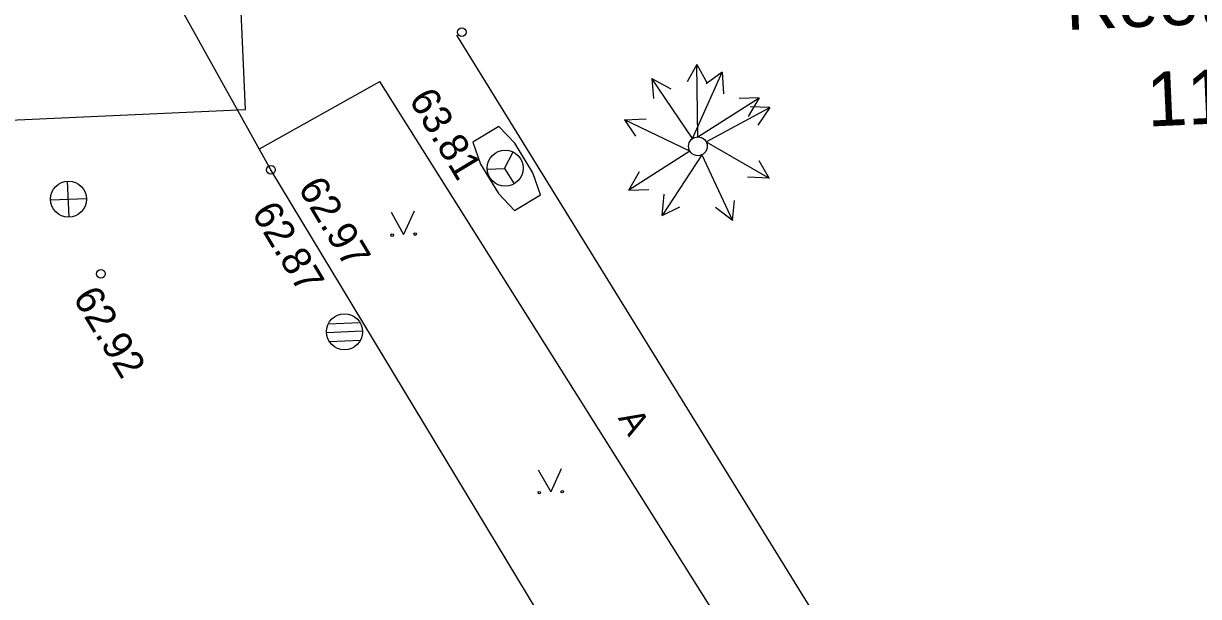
# Model space of a CAD drawing. Extents: x 641437 to 641812, y 6456733 to 6457073.
# Drawn here: x 641756.06 to 641788.54, y 6456941.33 to 6456957.16 of the extents above; entities that cross this region are included whole.
import ezdxf

# ---------------------------------------------------------------- set-up
doc = ezdxf.new("R2010")
doc.units = 0
for name, color, linetype in [('Level 11', 7, 'Continuous'), ('Level 12', 7, 'Continuous'), ('Level 13', 7, 'Continuous'), ('Level 15', 7, 'Continuous'), ('Level 18', 7, 'Continuous'), ('Level 20', 7, 'Continuous'), ('Level 22', 7, 'Continuous'), ('Level 30', 7, 'Continuous'), ('Level 4', 7, 'Continuous'), ('Level 5', 7, 'Continuous'), ('Level 52', 7, 'Continuous'), ('Level 6', 7, 'Continuous')]:
    doc.layers.add(name, color=color, linetype=linetype)

# ---------------------------------------------------------------- blocks, each defined once
blk = doc.blocks.new('POL1')
at = {"layer": 'Level 6'}
blk.add_lwpolyline([(-499.6, 502), (-499.6, -496.4), (499.6, -496.4), (499.6, 502)], close=True, dxfattribs=at)
blk.add_circle((0, 0), 50, dxfattribs=at)
blk = doc.blocks.new('OR')
at = {"layer": 'Level 20'}
for p, q in [((-500, 0), (500, 0)), ((-438, 241), (438, 241)), ((-432, -252), (432, -252))]:
    blk.add_line(p, q, dxfattribs=at)
blk.add_circle((0, 0), 500, dxfattribs=at)
blk = doc.blocks.new('KMURU2')
at = {"layer": 'Level 6'}
for p in [(-318, 628), (318, 628), (0, 0), (0, 0)]:
    blk.add_line(p, (0, 0), dxfattribs=at)
for centre in [(-318, -8), (318, -8)]:
    blk.add_circle(centre, 34.5, dxfattribs=at)
blk = doc.blocks.new('OK3')
at = {"layer": 'Level 13'}
for p, q in [((0, -500), (0, 500)), ((-500, 0), (500, 0)), ((-500, 0), (-500, 0)), ((-500, 0), (-500, 0))]:
    blk.add_line(p, q, dxfattribs=at)
blk.add_circle((0, 0), 500, dxfattribs=at)
blk = doc.blocks.new('OS')
at = {"layer": 'Level 18'}
for p, q in [((-17, -9), (241, 438)), ((-500, -9), (-17, -9)), ((-17, -9), (233, -442))]:
    blk.add_line(p, q, dxfattribs=at)
blk.add_circle((0, 0), 500, dxfattribs=at)
blk = doc.blocks.new('NOOL3')
at = {"layer": 'Level 11'}
for p, q in [((0, 0), (1924.78, -0.19)), ((1924.78, -0.19), (1467.36, 264.49)), ((1924.78, -0.19), (1419.83, -264.81))]:
    blk.add_line(p, q, dxfattribs=at)
blk = doc.blocks.new('PP3')
at = {"layer": 'Level 11'}
blk.add_circle((0, 0), 250, dxfattribs=at)
blk = doc.blocks.new('OR0')
at = {"layer": 'Level 22'}
for p, q in [((-500, 0), (500, 0)), ((-438, 241), (438, 241)), ((-432, -252), (432, -252))]:
    blk.add_line(p, q, dxfattribs=at)
blk.add_circle((0, 0), 500, dxfattribs=at)
blk = doc.blocks.new('KMURU4')
at = {"layer": 'Level 6'}
for p in [(-318, 628), (318, 628), (0, 0), (0, 0)]:
    blk.add_line(p, (0, 0), dxfattribs=at)
for centre in [(-318, -8), (318, -8)]:
    blk.add_circle(centre, 34.5, dxfattribs=at)
blk = doc.blocks.new('PP4')
at = {"layer": 'Level 12'}
blk.add_circle((0, 0), 250, dxfattribs=at)
blk = doc.blocks.new('OK4')
at = {"layer": 'Level 15'}
for p, q in [((0, -500), (0, 500)), ((-500, 0), (500, 0)), ((-500, 0), (-500, 0)), ((-500, 0), (-500, 0))]:
    blk.add_line(p, q, dxfattribs=at)
blk.add_circle((0, 0), 500, dxfattribs=at)
blk = doc.blocks.new('OS0')
at = {"layer": 'Level 20'}
for p, q in [((-17, -9), (241, 438)), ((-500, -9), (-17, -9)), ((-17, -9), (233, -442))]:
    blk.add_line(p, q, dxfattribs=at)
blk.add_circle((0, 0), 500, dxfattribs=at)

msp = doc.modelspace()

# ---------------------------------------------------------------- linework, layer by layer
at = {"layer": 'Level 12'}
for p, q in [((641774.558, 6456953.984), (641775.377, 6456955.818)), ((641775.377, 6456955.818), (641774.93, 6456955.498)), ((641775.377, 6456955.818), (641775.414, 6456955.222)), ((641774.7, 6456954.029), (641776.394, 6456955.109)), ((641776.394, 6456955.109), (641775.845, 6456955.088)), ((641776.394, 6456955.109), (641776.097, 6456954.59)), ((641772.676, 6456954.503), (641773.273, 6456954.523)), ((641774.484, 6456953.63), (641772.676, 6456954.503)), ((641772.676, 6456954.503), (641772.982, 6456954.047)), ((641774.933, 6456953.893), (641776.673, 6456952.89)), ((641774.814, 6456953.534), (641773.716, 6456951.852)), ((641776.673, 6456952.89), (641776.4, 6456953.367)), ((641776.673, 6456952.89), (641776.075, 6456952.914)), ((641773.716, 6456951.852), (641773.773, 6456952.447)), ((641773.716, 6456951.852), (641774.208, 6456952.098))]:
    msp.add_line(p, q, dxfattribs=at)
at = {"layer": 'Level 18'}
for p, q in [((641769.2, 6456954.317), (641768.483, 6456953.881)), ((641769.639, 6456953.852), (641769.2, 6456954.317)), ((641768.483, 6456953.881), (641768.695, 6456953.278)), ((641770.136, 6456953.034), (641769.639, 6456953.852)), ((641768.695, 6456953.278), (641769.193, 6456952.46)), ((641770.348, 6456952.43), (641770.136, 6456953.034)), ((641769.193, 6456952.46), (641769.631, 6456951.994)), ((641769.631, 6456951.994), (641770.348, 6456952.43))]:
    msp.add_line(p, q, dxfattribs=at)
at = {"layer": 'Level 20'}
for p, q in [((641769.2, 6456954.317), (641768.483, 6456953.881)), ((641769.639, 6456953.852), (641769.2, 6456954.317)), ((641768.483, 6456953.881), (641768.695, 6456953.278)), ((641770.136, 6456953.034), (641769.639, 6456953.852)), ((641768.695, 6456953.278), (641769.193, 6456952.46)), ((641770.348, 6456952.43), (641770.136, 6456953.034)), ((641769.193, 6456952.46), (641769.631, 6456951.994)), ((641769.631, 6456951.994), (641770.348, 6456952.43))]:
    msp.add_line(p, q, dxfattribs=at)
at = {"layer": 'Level 30'}
for centre in [(641768.179, 6456956.922), (641762.902, 6456953.119), (641758.201, 6456950.243)]:
    msp.add_circle(centre, 0.12, dxfattribs=at)
at = {"layer": 'Level 4'}
for centre in [(641768.179, 6456956.922), (641762.902, 6456953.119), (641758.201, 6456950.243)]:
    msp.add_circle(centre, 0.12, dxfattribs=at)
at = {"layer": 'Level 5'}
for p, q in [((641781.425, 6456935.196), (641768.036, 6456956.839)), ((641781.425, 6456935.196), (641768.036, 6456956.839)), ((641762.581, 6456953.696), (641765.907, 6456955.557)), ((641762.581, 6456953.696), (641765.907, 6456955.557)), ((641779.377, 6456934.175), (641765.907, 6456955.557)), ((641779.377, 6456934.175), (641765.907, 6456955.557))]:
    msp.add_line(p, q, dxfattribs=at)
msp.add_lwpolyline([(641779.557, 6456934.17), (641775.765, 6456934.272), (641773.684, 6456935.26), (641762.902, 6456953.119), (641751.407, 6456973.736)], dxfattribs=at)
msp.add_lwpolyline([(641779.557, 6456934.17), (641775.765, 6456934.272), (641773.684, 6456935.26), (641762.902, 6456953.119), (641751.407, 6456973.736)], dxfattribs=at)

# ---------------------------------------------------------------- block references
at = {"layer": 'Level 11'}
for name, p, xscale, yscale, rotation in [('NOOL3', (641774.558, 6456953.984), 0.001040315311527277, 0.001040315311527277, 124.18726602133377), ('NOOL3', (641774.7, 6456954.029), 0.001040315311527277, 0.001040315311527277, 90.77295111523405), ('NOOL3', (641774.933, 6456953.893), 0.0010403153115272773, 0.0010403153115272777, 28.30538311097462), ('NOOL3', (641774.484, 6456953.63), 0.001040315311527277, 0.001040315311527277, -147.51982201249365), ('PP3', (641774.704, 6456953.769), 0.001040315311527277, 0.0010403153115272768, 2.5639692615929035), ('NOOL3', (641774.814, 6456953.534), 0.0010403153115272773, 0.0010403153115272775, -64.86621938779537)]:
    msp.add_blockref(name, p, dxfattribs=dict(at, xscale=xscale, yscale=yscale, rotation=rotation))
at = {"layer": 'Level 12', "xscale": 0.001040315311527277, "yscale": 0.0010403153115272768, "rotation": 2.5639692615929035}
msp.add_blockref('PP4', (641774.704, 6456953.769), dxfattribs=at)
at = {"layer": 'Level 13', "xscale": 0.0009998993786425455, "yscale": 0.0009998993786425455, "rotation": 2.563969261592903}
msp.add_blockref('OK3', (641757.303, 6456952.308), dxfattribs=at)
at = {"layer": 'Level 15', "xscale": 0.0009998993786425455, "yscale": 0.0009998993786425455, "rotation": 2.563969261592903}
msp.add_blockref('OK4', (641757.303, 6456952.308), dxfattribs=at)
at = {"layer": 'Level 18', "xscale": 0.0009998993786425455, "yscale": 0.0009998993786425455, "rotation": 2.563969261592903}
msp.add_blockref('OS', (641769.376, 6456953.165), dxfattribs=at)
at = {"layer": 'Level 20', "xscale": 0.0009998993786425455, "yscale": 0.0009998993786425455, "rotation": 2.563969261592903}
for name, p in [('OS0', (641769.376, 6456953.165)), ('OR', (641764.933, 6456948.644))]:
    msp.add_blockref(name, p, dxfattribs=at)
at = {"layer": 'Level 22', "xscale": 0.0009998993786425455, "yscale": 0.0009998993786425455, "rotation": 2.563969261592903}
msp.add_blockref('OR0', (641764.933, 6456948.644), dxfattribs=at)
at = {"layer": 'Level 52', "xscale": 0.009998993786425459, "yscale": 0.009998993786425455, "rotation": 2.563969261592903}
msp.add_blockref('POL1', (641756.987, 6456959.516), dxfattribs=at)
at = {"layer": 'Level 6', "xscale": 0.0009998993786425455, "yscale": 0.0009998993786425455, "rotation": 2.563969261592903}
for name, p in [('KMURU2', (641766.569, 6456951.336)), ('KMURU4', (641766.569, 6456951.336)), ('KMURU2', (641770.635, 6456944.22)), ('KMURU4', (641770.635, 6456944.22))]:
    msp.add_blockref(name, p, dxfattribs=at)

# ---------------------------------------------------------------- texts
at = {"layer": 'Level 30'}
for s, p in [('63.81', (641766.696, 6456955.066)), ('62.97', (641763.633, 6456952.617)), ('62.87', (641762.35, 6456951.93)), ('62.92', (641757.41, 6456949.588))]:
    msp.add_text(s, height=0.7999, rotation=301.0433, dxfattribs=at).set_placement(p)
at = {"layer": 'Level 4'}
for s, p in [('63.81', (641766.696, 6456955.066)), ('62.97', (641763.633, 6456952.617)), ('62.87', (641762.35, 6456951.93)), ('62.92', (641757.41, 6456949.588))]:
    msp.add_text(s, height=0.7999, rotation=301.0433, dxfattribs=at).set_placement(p)
at = {"layer": 'Level 5'}
msp.add_text('A', height=0.7, rotation=300.1408, dxfattribs=at).set_placement((641772.486, 6456946.259))
msp.add_text('A', height=0.7, rotation=300.1408, dxfattribs=at).set_placement((641772.486, 6456946.259))
at = {"layer": 'Level 6'}
for s, p in [('Reet Kard', (641784.89, 6456956.978)), ('1168m2', (641787.144, 6456954.312))]:
    msp.add_text(s, height=1.4998, rotation=2.564, dxfattribs=at).set_placement(p)

doc.saveas('drawing.dxf')
